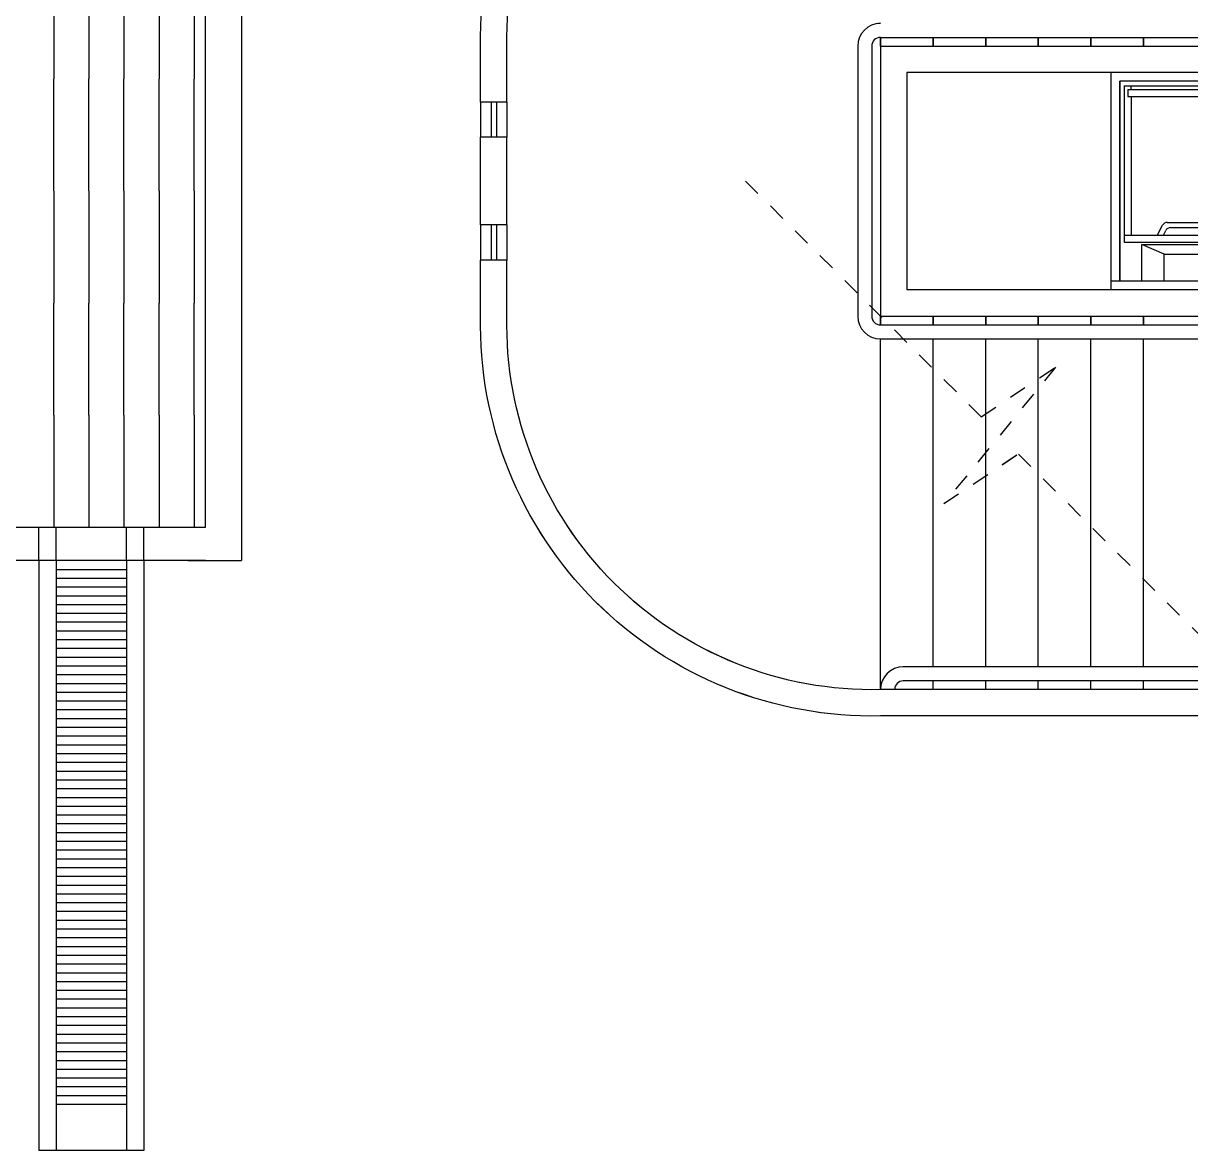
# Model space of a CAD drawing. Header units: millimetres. Extents: x 2128 to 2646, y 1972 to 2207.
# Drawn here: x 2352.65 to 2359.31, y 2025.97 to 2032.39 of the extents above; entities that cross this region are included whole.
import ezdxf

# ---------------------------------------------------------------- set-up
doc = ezdxf.new("R2010")
doc.units = ezdxf.units.MM
for name, pattern in [('DASHDOT2', [0.5, 0.25, -0.125, 0, -0.125]), ('DASHED', [19.05, 12.7, -6.35]), ('HIDDEN', [0.375, 0.25, -0.125])]:
    doc.linetypes.add(name, pattern=pattern)
for name, color, linetype in [('AR-ALV-C', 2, 'Continuous'), ('AR-ALV-V', 2, 'Continuous'), ('AR-CALÇADA', 1, 'Continuous'), ('AR-COB VISTA 02', 1, 'Continuous'), ('AR-COB-V1', 1, 'Continuous'), ('AR-COB-V2', 1, 'Continuous'), ('AR-COB-V3', 1, 'Continuous'), ('AR-COB-V4', 1, 'Continuous'), ('AR-CORRIMAO-guardacorpo-V1', 64, 'Continuous'), ('AR-CORRIMAO-V', 52, 'Continuous'), ('AR-DASH', 1, 'DASHDOT2'), ('AR-ELEV1', 2, 'Continuous'), ('AR-ELEV2', 2, 'Continuous'), ('AR-ELEV3', 2, 'Continuous'), ('AR-ELEVADOR', 1, 'Continuous'), ('AR-ESQUADRIA-C', 1, 'Continuous'), ('AR-PISO', 1, 'Continuous'), ('AR-PISO-V1', 1, 'Continuous'), ('AR-PISO-V2', 2, 'Continuous'), ('AR-PROJ', 1, 'HIDDEN'), ('insercao', 4, 'Continuous'), ('PLAT-CONG', 7, 'Continuous'), ('projeção', 1, 'DASHED')]:
    doc.layers.add(name, color=color, linetype=linetype)

# ---------------------------------------------------------------- blocks, each defined once
blk = doc.blocks.new('DET-GS-COBERTURA')
at = {"layer": 'AR-COB VISTA 02', "color": 2}
for p, q in [((210.9534, -519.744), (210.9534, -520.3831)), ((211.1534, -519.744), (211.1534, -520.3831)), ((211.3534, -519.744), (211.3534, -520.3831)), ((211.5534, -519.744), (211.5534, -520.3831)), ((211.7534, -519.744), (211.7534, -520.3831))]:
    blk.add_line(p, q, dxfattribs=at)
at = {"layer": 'AR-COB-V1'}
blk.add_line((204.5176, -520.3831), (211.8176, -520.3831), dxfattribs=at)
at = {"layer": 'AR-COB-V2'}
blk.add_line((211.8176, -520.3831), (211.8176, -516.5485), dxfattribs=at)
at = {"layer": 'AR-COB-V3'}
for p, q in [((210.9534, -517.1876), (210.9534, -517.8267)), ((211.1534, -517.1876), (211.1534, -517.8267)), ((211.3534, -517.1876), (211.3534, -517.8267)), ((211.5534, -517.1876), (211.5534, -517.8267)), ((211.7534, -517.1876), (211.7534, -517.8267)), ((210.9534, -519.744), (210.9534, -519.1049)), ((211.1534, -519.744), (211.1534, -519.1049)), ((211.3534, -519.744), (211.3534, -519.1049)), ((211.5534, -519.744), (211.5534, -519.1049)), ((211.7534, -519.744), (211.7534, -519.1049))]:
    blk.add_line(p, q, dxfattribs=at)
at = {"layer": 'AR-COB-V4'}
for p, q in [((210.9534, -518.4658), (210.9534, -517.8267)), ((211.1534, -518.4658), (211.1534, -517.8267)), ((211.3534, -518.4658), (211.3534, -517.8267)), ((211.5534, -518.4658), (211.5534, -517.8267)), ((211.7534, -518.4658), (211.7534, -517.8267)), ((210.9534, -518.4658), (210.9534, -519.1049)), ((211.1534, -518.4658), (211.1534, -519.1049)), ((211.3534, -518.4658), (211.3534, -519.1049)), ((211.5534, -518.4658), (211.5534, -519.1049)), ((211.7534, -518.4658), (211.7534, -519.1049))]:
    blk.add_line(p, q, dxfattribs=at)
at = {"layer": 'AR-PISO', "linetype": 'Continuous'}
for p, q in [((211.8176, -520.5739), (204.5176, -520.5739)), ((210.8676, -520.5739), (210.8676, -523.9389)), ((210.9676, -520.5739), (210.9676, -523.9389)), ((210.9676, -520.6239), (211.3676, -520.6239)), ((211.3676, -520.5739), (211.3676, -523.9389)), ((211.4676, -520.5739), (211.4676, -523.9389)), ((210.9676, -520.6739), (211.3676, -520.6739)), ((210.9676, -520.7239), (211.3676, -520.7239)), ((210.9676, -520.7739), (211.3676, -520.7739)), ((210.9676, -520.8239), (211.3676, -520.8239)), ((210.9676, -520.8739), (211.3676, -520.8739)), ((210.9676, -520.9239), (211.3676, -520.9239)), ((210.9676, -520.9739), (211.3676, -520.9739)), ((210.9676, -521.0239), (211.3676, -521.0239)), ((210.9676, -521.0739), (211.3676, -521.0739)), ((210.9676, -521.1239), (211.3676, -521.1239)), ((210.9676, -521.1739), (211.3676, -521.1739)), ((210.9676, -521.2239), (211.3676, -521.2239)), ((210.9676, -521.2739), (211.3676, -521.2739)), ((210.9676, -521.3239), (211.3676, -521.3239)), ((210.9676, -521.3739), (211.3676, -521.3739)), ((210.9676, -521.4239), (211.3676, -521.4239)), ((210.9676, -521.4739), (211.3676, -521.4739)), ((210.9676, -521.4739), (211.3676, -521.4739)), ((210.9676, -521.5239), (211.3676, -521.5239)), ((210.9676, -521.5239), (211.3676, -521.5239)), ((210.9676, -521.5739), (211.3676, -521.5739)), ((210.9676, -521.6239), (211.3676, -521.6239)), ((210.9676, -521.6739), (211.3676, -521.6739)), ((210.9676, -521.7239), (211.3676, -521.7239)), ((210.9676, -521.7739), (211.3676, -521.7739)), ((210.9676, -521.8239), (211.3676, -521.8239)), ((210.9676, -521.8739), (211.3676, -521.8739)), ((210.9676, -521.9239), (211.3676, -521.9239)), ((210.9676, -521.9739), (211.3676, -521.9739)), ((210.9676, -522.0239), (211.3676, -522.0239)), ((210.9676, -522.0739), (211.3676, -522.0739)), ((210.9676, -522.1239), (211.3676, -522.1239)), ((210.9676, -522.1739), (211.3676, -522.1739)), ((210.9676, -522.2239), (211.3676, -522.2239)), ((210.9676, -522.2739), (211.3676, -522.2739)), ((210.9676, -522.3239), (211.3676, -522.3239)), ((210.9676, -522.3739), (211.3676, -522.3739)), ((210.9676, -522.4239), (211.3676, -522.4239)), ((210.9676, -522.4739), (211.3676, -522.4739)), ((210.9676, -522.5239), (211.3676, -522.5239)), ((210.9676, -522.5739), (211.3676, -522.5739)), ((210.9676, -522.6239), (211.3676, -522.6239)), ((210.9676, -522.6739), (211.3676, -522.6739)), ((210.9676, -522.7239), (211.3676, -522.7239)), ((210.9676, -522.7739), (211.3676, -522.7739)), ((210.9676, -522.8239), (211.3676, -522.8239)), ((210.9676, -522.8739), (211.3676, -522.8739)), ((210.9676, -522.9239), (211.3676, -522.9239)), ((210.9676, -522.9739), (211.3676, -522.9739)), ((210.9676, -523.0239), (211.3676, -523.0239)), ((210.9676, -523.0739), (211.3676, -523.0739)), ((210.9676, -523.1239), (211.3676, -523.1239)), ((210.9676, -523.1739), (211.3676, -523.1739)), ((210.9676, -523.2239), (211.3676, -523.2239)), ((210.9676, -523.2739), (211.3676, -523.2739)), ((210.9676, -523.3239), (211.3676, -523.3239)), ((210.9676, -523.3739), (211.3676, -523.3739)), ((210.9676, -523.4239), (211.3676, -523.4239)), ((210.9676, -523.4739), (211.3676, -523.4739)), ((210.9676, -523.5239), (211.3676, -523.5239)), ((210.9676, -523.5739), (211.3676, -523.5739)), ((210.9676, -523.6239), (211.3676, -523.6239)), ((210.9676, -523.6739), (211.3676, -523.6739)), ((211.4676, -523.9389), (210.8676, -523.9389))]:
    blk.add_line(p, q, dxfattribs=at)
at = {"layer": 'AR-PROJ'}
for p, q in [((210.8676, -520.5739), (210.8676, -520.3831)), ((210.9676, -520.5739), (210.9676, -520.3831)), ((211.3676, -520.5739), (211.3676, -520.3831)), ((211.4676, -520.5739), (211.4676, -520.3831))]:
    blk.add_line(p, q, dxfattribs=at)
blk = doc.blocks.new('elev-plataforma-planta')
at = {"layer": 'AR-ELEV1'}
for p, q in [((0.3124, 1.3098), (0.3124, 0.1133)), ((1.1024, 1.2698), (0.3124, 1.2698)), ((1.1024, 1.2898), (1.1024, 0.1133)), ((1.1424, 1.2898), (1.1024, 1.2898)), ((1.1424, 1.2898), (1.1424, 0.1133)), ((1.1424, 1.2698), (1.1624, 1.2698)), ((0.05, 1.2094), (0.2579, 1.2094)), ((0.2027, 1.0831), (0.2579, 1.2094)), ((0.2579, 1.2094), (0.2579, 0.218)), ((0.0527, 1.0831), (0.2027, 1.0831)), ((0.2027, 1.0831), (0.2027, 0.3416)), ((0.2027, 0.3416), (0.0527, 0.3416)), ((0.2579, 0.218), (0.2027, 0.3416)), ((0.2579, 0.218), (0.05, 0.218))]:
    blk.add_line(p, q, dxfattribs=at)
at = {"layer": 'AR-ELEV1', "color": 1}
for p, q in [((0.3124, 1.0862), (0.3384, 1.0728)), ((0.3126, 1.1199), (0.3684, 1.0911)), ((0.3546, 1.0462), (0.3546, 0.3693)), ((0.3846, 1.0645), (0.3846, 0.351)), ((0.3124, 0.3293), (0.3384, 0.3427)), ((0.3126, 0.2956), (0.3684, 0.3244))]:
    blk.add_line(p, q, dxfattribs=at)
at = {"layer": 'AR-ELEV1'}
blk.add_lwpolyline([(1.1404, 0.0726), (1.2614, 0.0726), (1.2614, 0.0181), (1.1404, 0.0181)], close=True, dxfattribs=at)
blk.add_circle((0.1233, 0.715), 0.0578, dxfattribs=at)
at = {"layer": 'AR-ELEV1', "color": 1}
for centre, start, end in [((0.3246, 1.0462), 0, 62.73251), ((0.3546, 1.0645), 0, 62.73251), ((0.3246, 0.3693), 297.26749, 0), ((0.3546, 0.351), 297.26749, 0)]:
    blk.add_arc(centre, 0.03, start, end, dxfattribs=at)
at = {"layer": 'AR-ELEV2'}
for p, q in [((1.1624, 1.3098), (0.2724, 1.3098)), ((0.2724, 1.3098), (0.2724, 0.1133)), ((1.1624, 1.3098), (1.1624, 0.1133)), ((0.2724, 0.1133), (0.3124, 0.1133)), ((0.3124, 0.1133), (1.1024, 0.1133)), ((1.1024, 0.1133), (1.1624, 0.1133))]:
    blk.add_line(p, q, dxfattribs=at)
for points in [[(0.05, 0.2056), (0.2212, 0.2056), (0.2212, 0.0211), (0.05, 0.0211)], [(0.2212, 0.0938), (1.2735, 0.0938), (1.2735, 0), (0.2212, 0)]]:
    blk.add_lwpolyline(points, close=True, dxfattribs=at)
at = {"layer": 'AR-ELEV3'}
for p, q in [((0, 0), (0, 1.3841)), ((0, 1.3841), (1.2397, 1.3841)), ((0.05, 0.218), (0.05, 1.3841)), ((0.05, 1.3341), (1.1897, 1.3341)), ((1.1897, 0.0938), (1.1897, 1.3341)), ((1.2397, 0.0938), (1.2397, 1.3841)), ((0.2212, 0), (0, 0))]:
    blk.add_line(p, q, dxfattribs=at)
blk.add_lwpolyline([(0.2454, 0.0635), (1.1253, 0.0635), (1.1253, 0.0211), (0.2454, 0.0211)], close=True, dxfattribs=at)
at = {"layer": 'projeção'}
blk.add_line((0.2353, 0), (0.2353, -0.9), dxfattribs=at)
blk.add_arc((0.2338, -0.0085), 0.8915, 270.09457, 0.5456, dxfattribs=at)
blk = doc.blocks.new('A$C5F2C59A8')
at = {"layer": 'AR-ALV-C'}
for p, q in [((7.1301, 16.0698), (9.8301, 16.0698)), ((7.1301, 16.0698), (7.1301, 14.5301)), ((9.7364, 15.9198), (7.2801, 15.9198)), ((7.2801, 15.9198), (7.2801, 14.6801)), ((5, 15.7499), (4.85, 15.7499)), ((5, 15.5499), (4.85, 15.5499)), ((5, 15.0499), (4.85, 15.0499)), ((5, 14.8499), (4.85, 14.8499)), ((9.8301, 14.6801), (7.2801, 14.6801)), ((7.1301, 14.5301), (9.8301, 14.5301))]:
    blk.add_line(p, q, dxfattribs=at)
for points in [[(4.85, 15.7499), (4.85, 16.0698, -0.426898), (7.1301, 18.3499), (9.8301, 18.3499)], [(5, 15.7499), (5, 16.0698, -0.427792), (7.1301, 18.1999), (9.8301, 18.1999)], [(9.8301, 12.2499), (7.1301, 12.2499, -0.426898), (4.85, 14.5301), (4.85, 14.8499)], [(9.8301, 12.3999), (7.1301, 12.3999, -0.427792), (5, 14.5301), (5, 14.8499)]]:
    blk.add_lwpolyline(points, format="xyb", dxfattribs=at)
for points in [[(4.85, 15.0499), (4.85, 15.5499)], [(5, 15.0499), (5, 15.5499)]]:
    blk.add_lwpolyline(points, dxfattribs=at)
at = {"layer": 'AR-ALV-V', "ltscale": 0.25}
for p, q in [((4.85, 15.7499), (4.85, 15.5499)), ((5, 15.7499), (5, 15.5499)), ((4.85, 15.0499), (4.85, 14.8499)), ((5, 15.0499), (5, 14.8499))]:
    blk.add_line(p, q, dxfattribs=at)
at = {"layer": 'AR-CORRIMAO-guardacorpo-V1'}
for p, q in [((7.1801, 14.4801), (9.8301, 14.4801)), ((7.2601, 14.4001), (9.8301, 14.4001))]:
    blk.add_line(p, q, dxfattribs=at)
at = {"layer": 'AR-CORRIMAO-V'}
for p, q in [((7.1301, 16.1198), (9.8301, 16.1198)), ((7.0001, 16.0698), (7.0001, 14.5301)), ((7.0801, 16.0698), (7.0801, 14.5301)), ((7.1301, 14.4801), (7.1801, 14.4801)), ((7.1301, 14.4001), (7.2601, 14.4001)), ((9.1303, 12.5299), (7.2601, 12.5299)), ((9.2103, 12.4499), (7.2601, 12.4499))]:
    blk.add_line(p, q, dxfattribs=at)
for centre, radius, start, end in [((7.1301, 16.0698), 0.13, 90, 180), ((7.1301, 16.0698), 0.05, 90, 180), ((7.1301, 16.0698), 0.05, 90, 180), ((7.1301, 14.5301), 0.13, 180, 270), ((7.1301, 14.5301), 0.05, 180, 270), ((7.1301, 14.5301), 0.05, 180, 270), ((7.2601, 12.3999), 0.13, 90, 180), ((7.2601, 12.3999), 0.05, 90, 180)]:
    blk.add_arc(centre, radius, start, end, dxfattribs=at)
at = {"layer": 'AR-DASH', "ltscale": 0.025}
for p, q in [((7.7042, 13.956), (6.3602, 15.3)), ((8.1285, 14.2389), (7.4921, 13.4611)), ((7.7042, 13.956), (8.1285, 14.2389)), ((7.4921, 13.4611), (7.9163, 13.7439)), ((9.2603, 12.3999), (7.9051, 13.7552))]:
    blk.add_line(p, q, dxfattribs=at)
at = {"layer": 'AR-ESQUADRIA-C', "ltscale": 0.25}
for p, q in [((4.91, 15.7499), (4.91, 15.5499)), ((4.94, 15.7499), (4.94, 15.5499)), ((4.91, 15.0499), (4.91, 14.8499)), ((4.94, 15.0499), (4.94, 14.8499))]:
    blk.add_line(p, q, dxfattribs=at)
at = {"layer": 'AR-PISO-V1'}
for p, q in [((7.1301, 16.1198), (7.1301, 16.0698)), ((7.1301, 16.0698), (7.1301, 16.1198)), ((7.4301, 16.1198), (7.4301, 16.0698)), ((7.4301, 16.0698), (7.4301, 16.1198)), ((7.7301, 16.1198), (7.7301, 16.0698)), ((7.7301, 16.0698), (7.7301, 16.1198)), ((8.0301, 16.1198), (8.0301, 16.0698)), ((8.0301, 16.0698), (8.0301, 16.1198)), ((8.3301, 16.1198), (8.3301, 16.0698)), ((8.3301, 16.0698), (8.3301, 16.1198)), ((8.6301, 16.1198), (8.6301, 16.0698)), ((8.6301, 16.0698), (8.6301, 16.1198)), ((7.1301, 14.5301), (7.1301, 14.4801)), ((7.1301, 14.4801), (7.1301, 14.5301)), ((7.1301, 13.4), (7.1301, 14.4001)), ((7.4301, 12.5299), (7.4301, 14.2301)), ((7.7301, 12.5299), (7.7301, 13.9301)), ((8.0301, 12.5299), (8.0301, 13.6301)), ((7.1301, 12.3999), (7.1301, 13.4)), ((8.3301, 12.5299), (8.3301, 13.3301)), ((8.6301, 12.5299), (8.6301, 13.0301)), ((7.4301, 12.3999), (7.4301, 12.4499)), ((7.7301, 12.3999), (7.7301, 12.4499)), ((8.0301, 12.3999), (8.0301, 12.4499)), ((8.3301, 12.3999), (8.3301, 12.4499)), ((8.6301, 12.3999), (8.6301, 12.4499))]:
    blk.add_line(p, q, dxfattribs=at)
at = {"layer": 'AR-PISO-V2'}
for p, q in [((7.4301, 14.5301), (7.4301, 14.4801)), ((7.4301, 14.4801), (7.4301, 14.5301)), ((7.7301, 14.5301), (7.7301, 14.4801)), ((7.7301, 14.4801), (7.7301, 14.5301)), ((8.0301, 14.5301), (8.0301, 14.4801)), ((8.0301, 14.4801), (8.0301, 14.5301)), ((8.3301, 14.5301), (8.3301, 14.4801)), ((8.3301, 14.4801), (8.3301, 14.5301)), ((8.6301, 14.5301), (8.6301, 14.4801)), ((8.6301, 14.4801), (8.6301, 14.5301)), ((7.4301, 14.2301), (7.4301, 14.4001)), ((7.7301, 13.9301), (7.7301, 14.4001)), ((8.0301, 13.6301), (8.0301, 14.4001)), ((8.3301, 13.3301), (8.3301, 14.4001)), ((8.6301, 13.0301), (8.6301, 14.4001))]:
    blk.add_line(p, q, dxfattribs=at)
at = {"layer": 'AR-ELEVADOR', "rotation": 90}
blk.add_blockref('elev-plataforma-planta', (9.8301, 14.6801), dxfattribs=at)
blk = doc.blocks.new('A$C63644613')
at = {"layer": 'AR-ALV-C'}
for p, q in [((2.2802, 10.3116), (4.9802, 10.3116)), ((2.2802, 10.3116), (2.2802, 8.7719)), ((4.8864, 10.1616), (2.4302, 10.1616)), ((2.4302, 10.1616), (2.4302, 8.9219)), ((0.15, 9.9918), (0, 9.9918)), ((0.15, 9.7918), (0, 9.7918)), ((0.15, 9.2918), (0, 9.2918)), ((0.15, 9.0918), (0, 9.0918)), ((4.9802, 8.9219), (2.4302, 8.9219)), ((2.2802, 8.7719), (4.9802, 8.7719))]:
    blk.add_line(p, q, dxfattribs=at)
for points in [[(0, 9.9918), (0, 10.3116, -0.426898), (2.2802, 12.5918), (4.9802, 12.5918)], [(0.15, 9.9918), (0.15, 10.3116, -0.427792), (2.2802, 12.4418), (4.9802, 12.4418)], [(4.9802, 6.4918), (2.2802, 6.4918, -0.426898), (0, 8.7719), (0, 9.0918)], [(4.9802, 6.6418), (2.2802, 6.6418, -0.427792), (0.15, 8.7719), (0.15, 9.0918)]]:
    blk.add_lwpolyline(points, format="xyb", dxfattribs=at)
for points in [[(0, 9.2918), (0, 9.7918)], [(0.15, 9.2918), (0.15, 9.7918)]]:
    blk.add_lwpolyline(points, dxfattribs=at)
at = {"layer": 'AR-ALV-V', "ltscale": 0.25}
for p, q in [((0, 9.9918), (0, 9.7918)), ((0.15, 9.9918), (0.15, 9.7918)), ((0, 9.2918), (0, 9.0918)), ((0.15, 9.2918), (0.15, 9.0918))]:
    blk.add_line(p, q, dxfattribs=at)
at = {"layer": 'AR-CORRIMAO-guardacorpo-V1'}
for p, q in [((2.3302, 8.7219), (4.9802, 8.7219)), ((2.4102, 8.6419), (4.9802, 8.6419))]:
    blk.add_line(p, q, dxfattribs=at)
at = {"layer": 'AR-CORRIMAO-V'}
for p, q in [((2.2802, 10.3616), (4.9802, 10.3616)), ((2.1502, 10.3116), (2.1502, 8.7719)), ((2.2302, 10.3116), (2.2302, 8.7719)), ((2.2802, 8.7219), (2.3302, 8.7219)), ((2.2802, 8.6419), (2.4102, 8.6419)), ((4.2803, 6.7718), (2.4102, 6.7718)), ((4.3603, 6.6918), (2.4102, 6.6918))]:
    blk.add_line(p, q, dxfattribs=at)
for centre, radius, start, end in [((2.2802, 10.3116), 0.13, 90, 180), ((2.2802, 10.3116), 0.05, 90, 180), ((2.2802, 10.3116), 0.05, 90, 180), ((2.2802, 8.7719), 0.13, 180, 270), ((2.2802, 8.7719), 0.05, 180, 270), ((2.2802, 8.7719), 0.05, 180, 270), ((2.4102, 6.6418), 0.13, 90, 180), ((2.4102, 6.6418), 0.05, 90, 180)]:
    blk.add_arc(centre, radius, start, end, dxfattribs=at)
at = {"layer": 'AR-DASH', "ltscale": 0.025}
for p, q in [((2.8542, 8.1979), (1.5103, 9.5419)), ((3.2785, 8.4807), (2.6421, 7.7029)), ((2.8542, 8.1979), (3.2785, 8.4807)), ((4.4103, 6.6418), (3.0551, 7.997)), ((2.6421, 7.7029), (3.0664, 7.9857))]:
    blk.add_line(p, q, dxfattribs=at)
at = {"layer": 'AR-ESQUADRIA-C', "ltscale": 0.25}
for p, q in [((0.06, 9.9918), (0.06, 9.7918)), ((0.09, 9.9918), (0.09, 9.7918)), ((0.06, 9.2918), (0.06, 9.0918)), ((0.09, 9.2918), (0.09, 9.0918))]:
    blk.add_line(p, q, dxfattribs=at)
at = {"layer": 'AR-PISO-V1'}
for p, q in [((2.2802, 10.3616), (2.2802, 10.3116)), ((2.2802, 10.3116), (2.2802, 10.3616)), ((2.5802, 10.3616), (2.5802, 10.3116)), ((2.5802, 10.3116), (2.5802, 10.3616)), ((2.8802, 10.3616), (2.8802, 10.3116)), ((2.8802, 10.3116), (2.8802, 10.3616)), ((3.1802, 10.3616), (3.1802, 10.3116)), ((3.1802, 10.3116), (3.1802, 10.3616)), ((3.4802, 10.3616), (3.4802, 10.3116)), ((3.4802, 10.3116), (3.4802, 10.3616)), ((3.7802, 10.3616), (3.7802, 10.3116)), ((3.7802, 10.3116), (3.7802, 10.3616)), ((2.2802, 8.7719), (2.2802, 8.7219)), ((2.2802, 8.7219), (2.2802, 8.7719)), ((2.2802, 7.6419), (2.2802, 8.6419)), ((2.5802, 6.7718), (2.5802, 8.4719)), ((2.8802, 6.7718), (2.8802, 8.1719)), ((3.1802, 6.7718), (3.1802, 7.8719)), ((2.2802, 6.6418), (2.2802, 7.6419)), ((3.4802, 6.7718), (3.4802, 7.5719)), ((3.7802, 6.7718), (3.7802, 7.2719)), ((2.5802, 6.6418), (2.5802, 6.6918)), ((2.8802, 6.6418), (2.8802, 6.6918)), ((3.1802, 6.6418), (3.1802, 6.6918)), ((3.4802, 6.6418), (3.4802, 6.6918)), ((3.7802, 6.6418), (3.7802, 6.6918))]:
    blk.add_line(p, q, dxfattribs=at)
at = {"layer": 'AR-PISO-V2'}
for p, q in [((2.5802, 8.7719), (2.5802, 8.7219)), ((2.5802, 8.7219), (2.5802, 8.7719)), ((2.8802, 8.7719), (2.8802, 8.7219)), ((2.8802, 8.7219), (2.8802, 8.7719)), ((3.1802, 8.7719), (3.1802, 8.7219)), ((3.1802, 8.7219), (3.1802, 8.7719)), ((3.4802, 8.7719), (3.4802, 8.7219)), ((3.4802, 8.7219), (3.4802, 8.7719)), ((3.7802, 8.7719), (3.7802, 8.7219)), ((3.7802, 8.7219), (3.7802, 8.7719)), ((2.5802, 8.4719), (2.5802, 8.6419)), ((2.8802, 8.1719), (2.8802, 8.6419)), ((3.1802, 7.8719), (3.1802, 8.6419)), ((3.4802, 7.5719), (3.4802, 8.6419)), ((3.7802, 7.2719), (3.7802, 8.6419))]:
    blk.add_line(p, q, dxfattribs=at)
at = {"layer": 'AR-ELEVADOR', "rotation": 90}
blk.add_blockref('elev-plataforma-planta', (4.9802, 8.9219), dxfattribs=at)
blk = doc.blocks.new('A$C53EB3577')
at = {"layer": 'AR-ALV-C'}
for p, q in [((2.2802, 18.7697), (4.9802, 18.7697)), ((2.2802, 18.7697), (2.2802, 17.2301)), ((4.8864, 18.6197), (2.4302, 18.6197)), ((2.4302, 18.6197), (2.4302, 17.3801)), ((0.15, 18.4499), (0, 18.4499)), ((0.15, 18.2499), (0, 18.2499)), ((0.15, 17.7499), (0, 17.7499)), ((0.15, 17.5499), (0, 17.5499)), ((4.9802, 17.3801), (2.4302, 17.3801)), ((2.2802, 17.2301), (4.9802, 17.2301))]:
    blk.add_line(p, q, dxfattribs=at)
for points in [[(0, 18.4499), (0, 18.7697, -0.426898), (2.2802, 21.0499), (4.9802, 21.0499)], [(0.15, 18.4499), (0.15, 18.7697, -0.427792), (2.2802, 20.8999), (4.9802, 20.8999)], [(4.9802, 14.9499), (2.2802, 14.9499, -0.426898), (0, 17.2301), (0, 17.5499)], [(4.9802, 15.0999), (2.2802, 15.0999, -0.427792), (0.15, 17.2301), (0.15, 17.5499)]]:
    blk.add_lwpolyline(points, format="xyb", dxfattribs=at)
for points in [[(0, 17.7499), (0, 18.2499)], [(0.15, 17.7499), (0.15, 18.2499)]]:
    blk.add_lwpolyline(points, dxfattribs=at)
at = {"layer": 'AR-ALV-V', "ltscale": 0.25}
for p, q in [((0, 18.4499), (0, 18.2499)), ((0.15, 18.4499), (0.15, 18.2499)), ((0, 17.7499), (0, 17.5499)), ((0.15, 17.7499), (0.15, 17.5499))]:
    blk.add_line(p, q, dxfattribs=at)
at = {"layer": 'AR-CORRIMAO-guardacorpo-V1'}
for p, q in [((2.3302, 17.1801), (4.9802, 17.1801)), ((2.4102, 17.1001), (4.9802, 17.1001))]:
    blk.add_line(p, q, dxfattribs=at)
at = {"layer": 'AR-CORRIMAO-V'}
for p, q in [((2.2802, 18.8197), (4.9802, 18.8197)), ((2.1502, 18.7697), (2.1502, 17.2301)), ((2.2302, 18.7697), (2.2302, 17.2301)), ((2.2802, 17.1801), (2.3302, 17.1801)), ((2.2802, 17.1001), (2.4102, 17.1001)), ((4.2803, 15.2299), (2.4102, 15.2299)), ((4.3603, 15.1499), (2.4102, 15.1499))]:
    blk.add_line(p, q, dxfattribs=at)
for centre, radius, start, end in [((2.2802, 18.7697), 0.13, 90, 180), ((2.2802, 18.7697), 0.05, 90, 180), ((2.2802, 18.7697), 0.05, 90, 180), ((2.2802, 17.2301), 0.13, 180, 270), ((2.2802, 17.2301), 0.05, 180, 270), ((2.2802, 17.2301), 0.05, 180, 270), ((2.4102, 15.0999), 0.13, 90, 180), ((2.4102, 15.0999), 0.05, 90, 180)]:
    blk.add_arc(centre, radius, start, end, dxfattribs=at)
at = {"layer": 'AR-DASH', "ltscale": 0.025}
for p, q in [((2.8542, 16.656), (1.5103, 18)), ((3.2785, 16.9388), (2.6421, 16.161)), ((2.8542, 16.656), (3.2785, 16.9388)), ((2.6421, 16.161), (3.0664, 16.4439)), ((4.4103, 15.0999), (3.0551, 16.4551))]:
    blk.add_line(p, q, dxfattribs=at)
at = {"layer": 'AR-ESQUADRIA-C', "ltscale": 0.25}
for p, q in [((0.06, 18.4499), (0.06, 18.2499)), ((0.09, 18.4499), (0.09, 18.2499)), ((0.06, 17.7499), (0.06, 17.5499)), ((0.09, 17.7499), (0.09, 17.5499))]:
    blk.add_line(p, q, dxfattribs=at)
at = {"layer": 'AR-PISO-V1'}
for p, q in [((2.2802, 18.8197), (2.2802, 18.7697)), ((2.2802, 18.7697), (2.2802, 18.8197)), ((2.5802, 18.8197), (2.5802, 18.7697)), ((2.5802, 18.7697), (2.5802, 18.8197)), ((2.8802, 18.8197), (2.8802, 18.7697)), ((2.8802, 18.7697), (2.8802, 18.8197)), ((3.1802, 18.8197), (3.1802, 18.7697)), ((3.1802, 18.7697), (3.1802, 18.8197)), ((3.4802, 18.8197), (3.4802, 18.7697)), ((3.4802, 18.7697), (3.4802, 18.8197)), ((3.7802, 18.8197), (3.7802, 18.7697)), ((3.7802, 18.7697), (3.7802, 18.8197)), ((2.2802, 17.2301), (2.2802, 17.1801)), ((2.2802, 17.1801), (2.2802, 17.2301)), ((2.2802, 16.1), (2.2802, 17.1001)), ((2.5802, 15.2299), (2.5802, 16.9301)), ((2.8802, 15.2299), (2.8802, 16.6301)), ((3.1802, 15.2299), (3.1802, 16.3301)), ((2.2802, 15.0999), (2.2802, 16.1)), ((3.4802, 15.2299), (3.4802, 16.0301)), ((3.7802, 15.2299), (3.7802, 15.7301)), ((2.5802, 15.0999), (2.5802, 15.1499)), ((2.8802, 15.0999), (2.8802, 15.1499)), ((3.1802, 15.0999), (3.1802, 15.1499)), ((3.4802, 15.0999), (3.4802, 15.1499)), ((3.7802, 15.0999), (3.7802, 15.1499))]:
    blk.add_line(p, q, dxfattribs=at)
at = {"layer": 'AR-PISO-V2'}
for p, q in [((2.5802, 17.2301), (2.5802, 17.1801)), ((2.5802, 17.1801), (2.5802, 17.2301)), ((2.8802, 17.2301), (2.8802, 17.1801)), ((2.8802, 17.1801), (2.8802, 17.2301)), ((3.1802, 17.2301), (3.1802, 17.1801)), ((3.1802, 17.1801), (3.1802, 17.2301)), ((3.4802, 17.2301), (3.4802, 17.1801)), ((3.4802, 17.1801), (3.4802, 17.2301)), ((3.7802, 17.2301), (3.7802, 17.1801)), ((3.7802, 17.1801), (3.7802, 17.2301)), ((2.5802, 16.9301), (2.5802, 17.1001)), ((2.8802, 16.6301), (2.8802, 17.1001)), ((3.1802, 16.3301), (3.1802, 17.1001)), ((3.4802, 16.0301), (3.4802, 17.1001)), ((3.7802, 15.7301), (3.7802, 17.1001))]:
    blk.add_line(p, q, dxfattribs=at)
at = {"layer": 'AR-ELEVADOR', "rotation": 90}
blk.add_blockref('elev-plataforma-planta', (4.9802, 17.3801), dxfattribs=at)

msp = doc.modelspace()

# ---------------------------------------------------------------- linework, layer by layer
at = {"layer": 'AR-CALÇADA'}
for p in [(2353.8929, 2033.5463), (2353.5865, 2029.3301)]:
    msp.add_line(p, (2353.8929, 2029.3301), dxfattribs=at)

# ---------------------------------------------------------------- block references
at = {"layer": 'insercao'}
msp.add_blockref('DET-GS-COBERTURA', (2141.8688, 2549.904), dxfattribs=at)
at = {"layer": 'PLAT-CONG'}
for name, p in [('A$C5F2C59A8', (2350.4063, 2016.1945)), ('A$C63644613', (2355.2563, 2021.9526)), ('A$C53EB3577', (2355.2563, 2013.4945))]:
    msp.add_blockref(name, p, dxfattribs=at)

doc.saveas('drawing.dxf')
